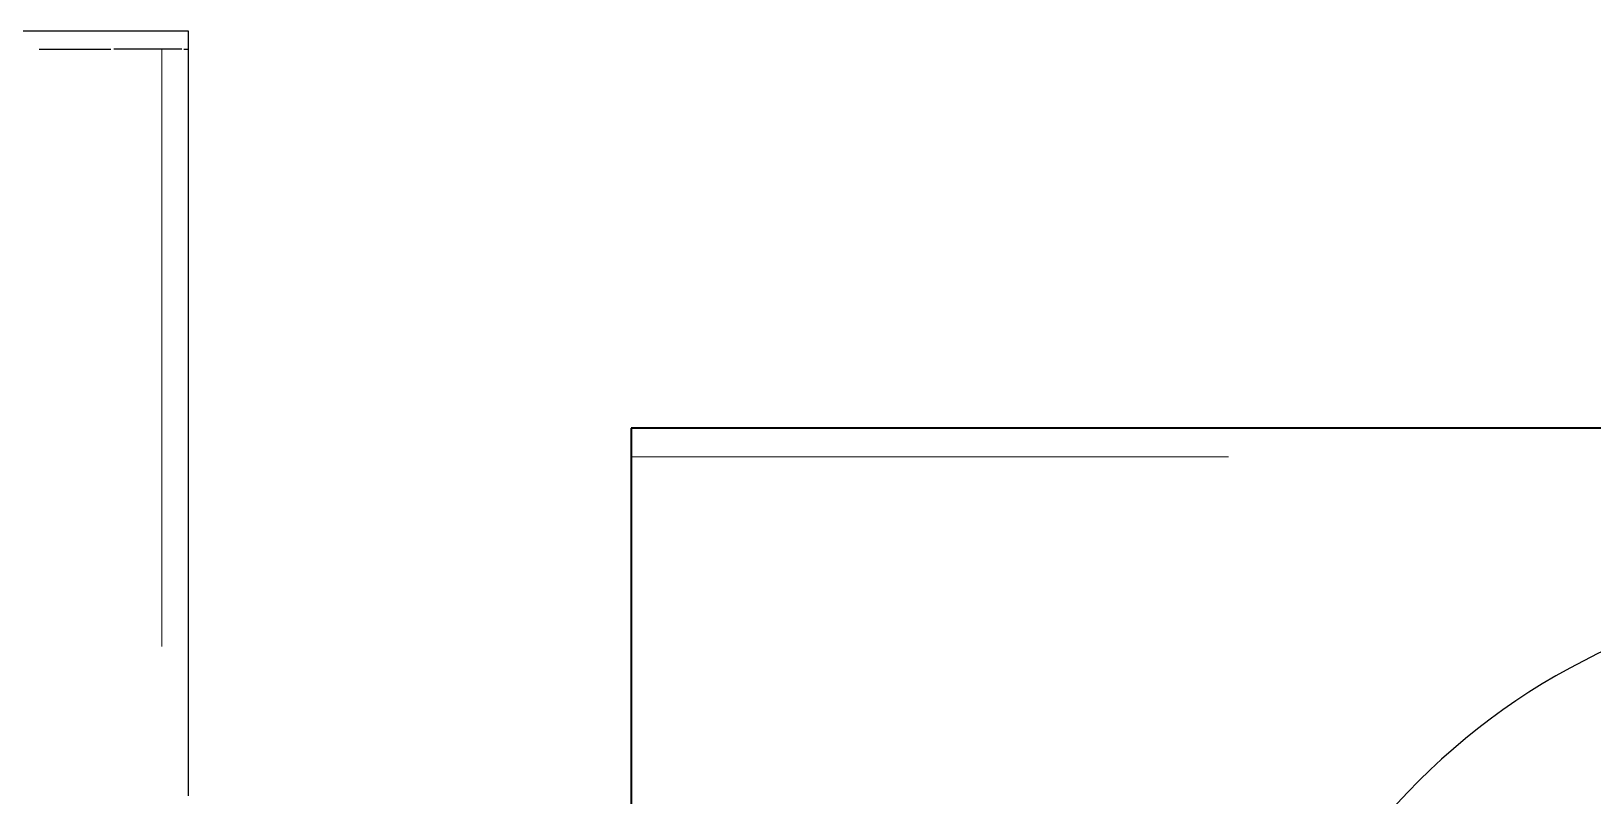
# Model space of a CAD drawing. Header units: metres. Extents: x -355 to -223, y 3 to 561.
# Drawn here: x -277.4537 to -277.1922, y 541.686 to 541.814 of the extents above; entities that cross this region are included whole.
import ezdxf

# ---------------------------------------------------------------- set-up
doc = ezdxf.new("R2010")
doc.units = ezdxf.units.M
doc.linetypes.add('JacobsDash', pattern=[0.0045, 0.003, -0.0015])
for name, color, linetype, lineweight in [('A-GENM', 7, 'Continuous', 25), ('S-BEAM', 7, 'Continuous', 40), ('S-BEAM-HDLN', 7, 'JacobsDash', 15)]:
    doc.layers.add(name, color=color, linetype=linetype, lineweight=lineweight)

# ---------------------------------------------------------------- blocks, each defined once
blk = doc.blocks.new('T2D_STATIC SIGN BRACKET BR_08 _3750 WX2700 H_ - SIGN BRACKET 400x400-7293269-DRG-2873035 - CONSTRUCTION SEQUENCE STAGE A9')
at = {"layer": 'A-GENM'}
for p, q in [((-1138.06834, 541.81396), (-1138.11284, 541.81396)), ((-1138.06834, 541.81096), (-1138.06834, 541.81396)), ((-1138.09339, 541.81096), (-1138.08138, 541.81096)), ((-1138.06946, 541.81096), (-1138.08088, 541.81096)), ((-1138.06913, 541.81096), (-1138.06834, 541.81096)), ((-1138.06834, 541.68596), (-1138.06834, 541.81096))]:
    blk.add_line(p, q, dxfattribs=at)
blk.add_arc((-1137.78484, 541.61096), 0.1096, 90, 270, dxfattribs=at)
at = {"layer": 'S-BEAM-HDLN'}
blk.add_line((-1138.07284, 541.81096), (-1138.07284, 538.06296), dxfattribs=at)
blk = doc.blocks.new('WGA22_Str_Fra_Steel_CHS - 273_1x4_8 CHS-7775143-DRG-2873035 - CONSTRUCTION SEQUENCE STAGE A9')
at = {"layer": 'S-BEAM-HDLN'}
blk.add_line((0.64085, -0.13175), (-0.62708, -0.13175), dxfattribs=at)

msp = doc.modelspace()

# ---------------------------------------------------------------- linework, layer by layer
at = {"layer": 'S-BEAM'}
for p, q in [((-276.08529, 541.74751), (-277.35322, 541.74751)), ((-277.35322, 541.74751), (-277.35322, 541.64913))]:
    msp.add_line(p, q, dxfattribs=at)

# ---------------------------------------------------------------- block references
at = {"layer": 'A-GENM'}
msp.add_blockref('T2D_STATIC SIGN BRACKET BR_08 _3750 WX2700 H_ - SIGN BRACKET 400x400-7293269-DRG-2873035 - CONSTRUCTION SEQUENCE STAGE A9', (860.641, 0), dxfattribs=at)
at = {"layer": 'S-BEAM-HDLN', "rotation": 180}
msp.add_blockref('WGA22_Str_Fra_Steel_CHS - 273_1x4_8 CHS-7775143-DRG-2873035 - CONSTRUCTION SEQUENCE STAGE A9', (-276.71237, 541.61096), dxfattribs=at)

doc.saveas('drawing.dxf')
